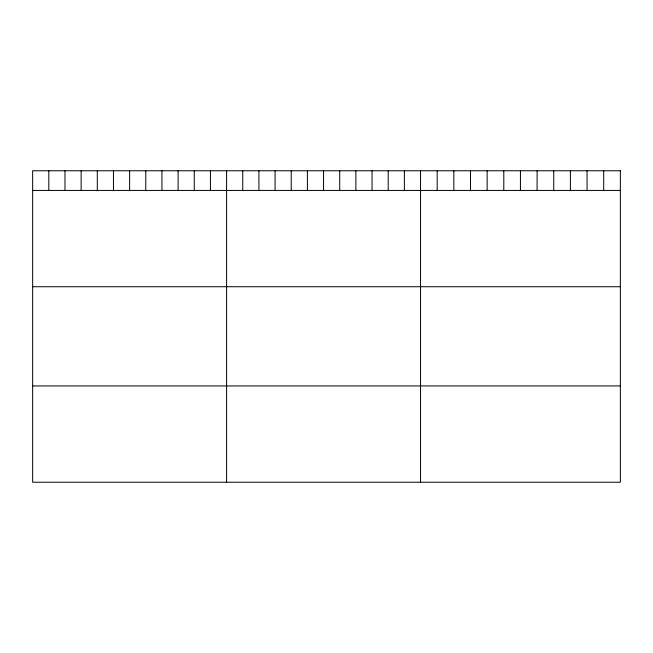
<?xml version="1.0" encoding="UTF-8"?>
<svg xmlns="http://www.w3.org/2000/svg" width="653" height="653" viewBox="0 0 653 653"><rect width="100%" height="100%" fill="white"/><g stroke="black" fill="none" stroke-linecap="round" stroke-linejoin="round"><path stroke-width="0.98" d="M32.65 190.431L620.35 190.431M32.65 286.724L620.35 286.724M32.65 385.939L620.35 385.939M603.699 170.768L603.699 190.431M587.047 170.768L587.047 190.431M570.395 170.768L570.395 190.431M553.744 170.768L553.744 190.431M537.092 170.768L537.092 190.431M520.441 170.768L520.441 190.431M503.79 170.768L503.79 190.431M487.138 170.768L487.138 190.431M470.486 170.768L470.486 190.431M453.835 170.768L453.835 190.431M437.184 170.768L437.184 190.431M420.532 170.768L420.532 482.232M404.37 170.768L404.37 190.431M388.209 170.768L388.209 190.431M372.047 170.768L372.047 190.431M355.885 170.768L355.885 190.431M339.723 170.768L339.723 190.431M323.561 170.768L323.561 190.431M307.4 170.768L307.4 190.431M291.238 170.768L291.238 190.431M275.076 170.768L275.076 190.431M258.914 170.768L258.914 190.431M242.753 170.768L242.753 190.431M226.591 170.768L226.591 482.232M210.429 170.768L210.429 190.431M194.268 170.768L194.268 190.431M178.106 170.768L178.106 190.431M161.944 170.768L161.944 190.431M145.782 170.768L145.782 190.431M129.621 170.768L129.621 190.431M113.459 170.768L113.459 190.431M97.297 170.768L97.297 190.431M81.135 170.768L81.135 190.431M64.974 170.768L64.974 190.431M48.812 170.768L48.812 190.431M620.35 170.768L32.65 170.768L32.65 482.232L620.35 482.232L620.35 170.768"/></g></svg>
